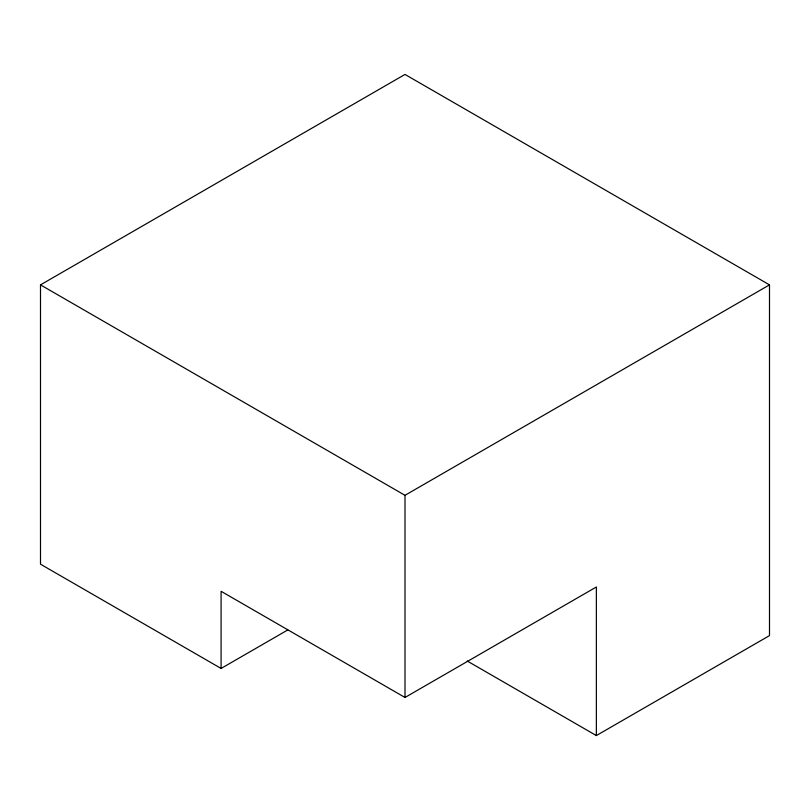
<?xml version="1.0" encoding="UTF-8"?>
<svg xmlns="http://www.w3.org/2000/svg" width="810" height="810" viewBox="0 0 810 810"><rect width="100%" height="100%" fill="white"/><g stroke="black" fill="none" stroke-linecap="round" stroke-linejoin="round"><path stroke-width="1.21" d="M287.793 629.937L221.09 668.452L40.5 564.185L40.5 284.867L405 74.429L769.5 284.867L769.5 635.607L596.362 735.571L467.198 661M40.5 284.867L405 495.315L769.5 284.867M221.09 668.452L221.09 591.29L405 697.471L596.362 586.987L596.362 735.571M405 495.315L405 697.471"/></g></svg>
